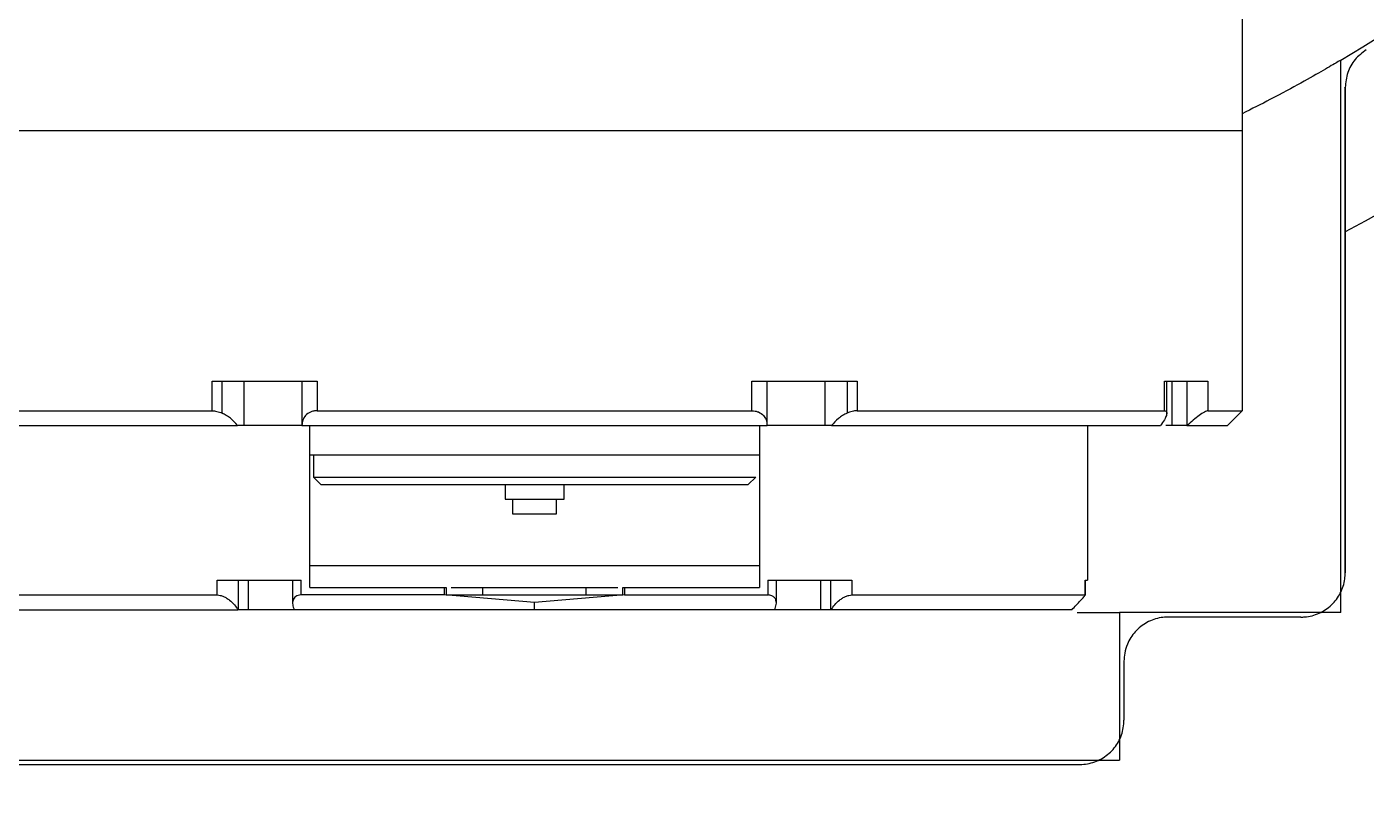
# Model space of a CAD drawing. Header units: millimetres. Extents: x 2 to 1187, y 2 to 839.
# Drawn here: x 170.49 to 193.2, y 420.16 to 433.14 of the extents above; entities that cross this region are included whole.
import ezdxf

# ---------------------------------------------------------------- set-up
doc = ezdxf.new("R2010")
doc.units = ezdxf.units.MM

msp = doc.modelspace()

# ---------------------------------------------------------------- hatches: boundary and pattern name
h = msp.add_hatch()
h.set_pattern_fill('ANSI31', color=256, scale=0.3)
h.paths.add_polyline_path([(600.3858, 723.2245), (600.3858, 724.6149), (599.1608, 724.6149, 0.4142136), (598.8858, 724.3399), (598.8858, 719.8899, 0.4142136), (599.1608, 719.6149), (600.3858, 719.6149), (600.3858, 721.0053, -0.4449663)])
h.paths.add_polyline_path([(648.8858, 724.3399, 0.4142136), (648.6108, 724.6149), (647.8858, 724.6149), (647.3858, 724.6149), (647.3858, 723.2245, -0.4449663), (647.3858, 721.0053), (647.3858, 719.6149), (648.6108, 719.6149, 0.4142136), (648.8858, 719.8899)])
h.paths.add_polyline_path([(648.8858, 681.5899, 0.4142136), (648.6108, 681.8649), (647.3858, 681.8649), (647.3858, 680.4745, -0.4449663), (647.3858, 678.2553), (647.3858, 676.8649), (648.6108, 676.8649, 0.4142136), (648.8858, 677.1399)])
h.paths.add_polyline_path([(600.3858, 678.2553, -0.4449663), (600.3858, 680.4745), (600.3858, 681.8649), (599.1608, 681.8649, 0.4142136), (598.8858, 681.5899), (598.8858, 677.1399, 0.4142136), (599.1608, 676.8649), (600.1358, 676.8649), (600.3858, 676.8649)])
h.paths.add_polyline_path([(204.0979, 197.9237, 0.4142136), (203.8229, 198.1987), (203.0979, 198.1987), (202.5979, 198.1987), (202.5979, 196.8084, -0.2124421), (203.0916, 195.6987, -0.2124421), (202.5979, 194.5891), (202.5979, 193.1987), (203.8229, 193.1987, 0.4142136), (204.0979, 193.4737)])
h.paths.add_polyline_path([(155.5979, 198.1987), (154.3729, 198.1987, 0.4142136), (154.0979, 197.9237), (154.0979, 193.4737, 0.4142136), (154.3729, 193.1987), (155.5979, 193.1987), (155.5979, 194.5891, -0.2124421), (155.1041, 195.6987, -0.2124421), (155.5979, 196.8084)])
h.paths.add_polyline_path([(155.5979, 154.0584), (155.5979, 155.4487), (154.3729, 155.4487, 0.4142136), (154.0979, 155.1737), (154.0979, 150.7237, 0.4142136), (154.3729, 150.4487), (155.3479, 150.4487), (155.5979, 150.4487), (155.5979, 151.8391, -0.4449663)])
h.paths.add_polyline_path([(204.0979, 155.1737, 0.4142136), (203.8229, 155.4487), (202.5979, 155.4487), (202.5979, 154.0584, -0.2124421), (203.0916, 152.9487, -0.2124421), (202.5979, 151.8391), (202.5979, 150.4487), (203.8229, 150.4487, 0.4142136), (204.0979, 150.7237)])
h = msp.add_hatch()
h.set_pattern_fill('ANSI31', color=256, scale=0.3, angle=90)
h.paths.add_polyline_path([(159.0979, 197.9237, 0.4142136), (158.8229, 198.1987), (157.5979, 198.1987), (157.5979, 196.8084, -0.2124421), (158.0916, 195.6987, -0.2124421), (157.5979, 194.5891), (157.5979, 193.1987), (158.8229, 193.1987, 0.4142136), (159.0979, 193.4737)])
h.paths.add_polyline_path([(200.5979, 196.8084), (200.5979, 198.1987), (199.3729, 198.1987, 0.4142136), (199.0979, 197.9237), (199.0979, 193.4737, 0.4142136), (199.3729, 193.1987), (200.3479, 193.1987), (200.5979, 193.1987), (200.5979, 194.5891, -0.4449663)])
h.paths.add_polyline_path([(157.5979, 154.0584), (157.5979, 155.4487), (158.8229, 155.4487), (159.0979, 155.4487), (159.0979, 150.4487), (158.8229, 150.4487), (157.5979, 150.4487), (157.5979, 151.8391, 0.4449663)])
h.paths.add_polyline_path([(200.5979, 154.0584), (200.5979, 155.4487), (199.3729, 155.4487, 0.4142136), (199.0979, 155.1737), (199.0979, 150.7237, 0.4142136), (199.3729, 150.4487), (200.5979, 150.4487), (200.5979, 151.8391, -0.4449663)])
h.paths.add_polyline_path([(603.8858, 724.3399, 0.4142136), (603.6108, 724.6149), (602.3858, 724.6149), (602.3858, 723.2245, -0.4449663), (602.3858, 721.0053), (602.3858, 719.6149), (603.6108, 719.6149, 0.4142136), (603.8858, 719.8899)])
h.paths.add_polyline_path([(645.3858, 724.6149), (644.1608, 724.6149, 0.4142136), (643.8858, 724.3399), (643.8858, 719.8899, 0.4142136), (644.1608, 719.6149), (645.1358, 719.6149), (645.3858, 719.6149), (645.3858, 721.0053, -0.4449663), (645.3858, 723.2245)])
h.paths.add_polyline_path([(645.3858, 680.4745), (645.3858, 681.8649), (644.1608, 681.8649, 0.4142136), (643.8858, 681.5899), (643.8858, 677.1399, 0.4142136), (644.1608, 676.8649), (645.3858, 676.8649), (645.3858, 678.2553, -0.4449663)])
h.paths.add_polyline_path([(603.8858, 681.5899, 0.4142136), (603.6108, 681.8649), (602.6358, 681.8649), (602.3858, 681.8649), (602.3858, 680.4745, -0.4449663), (602.3858, 678.2553), (602.3858, 676.8649), (603.6108, 676.8649, 0.4142136), (603.8858, 677.1399)])

# ---------------------------------------------------------------- linework, layer by layer
at = {"color": 7, "linetype": 'Continuous', "lineweight": 25}
for p, q in [((191.0979, 435.1266), (191.0979, 431.3766)), ((192.7694, 423.2016), (192.7694, 432.5759)), ((192.8336, 432.1036), (192.8444, 432.1106)), ((192.8444, 423.8766), (192.8444, 432.1106)), ((192.8479, 423.8766), (192.8479, 432.1029)), ((191.0979, 431.3766), (191.0979, 426.6266)), ((173.629, 427.1266), (175.4121, 427.1266)), ((173.629, 426.6266), (173.629, 427.1266)), ((173.7981, 426.5865), (173.7981, 427.1266)), ((174.1729, 426.3766), (174.1729, 427.1266)), ((175.1542, 427.1266), (175.1542, 426.3766)), ((175.4121, 427.1266), (175.4121, 426.6266)), ((182.7837, 427.1266), (184.5668, 427.1266)), ((182.7837, 426.6266), (182.7837, 427.1266)), ((183.0416, 426.3766), (183.0416, 427.1266)), ((184.0229, 427.1266), (184.0229, 426.3766)), ((184.3977, 427.1266), (184.3977, 426.5866)), ((184.5668, 427.1266), (184.5668, 426.6266)), ((189.7792, 427.1266), (190.5178, 427.1266)), ((189.7792, 426.6266), (189.7792, 427.1266)), ((189.8195, 426.5819), (189.8195, 427.1266)), ((189.906, 427.1266), (189.906, 426.3766)), ((190.1616, 427.1266), (190.1616, 426.3766)), ((190.5178, 427.1266), (190.5178, 426.6266)), ((191.0979, 426.6266), (190.8479, 426.3766)), ((175.2854, 423.6266), (175.2854, 426.3766)), ((182.9104, 426.3766), (182.9104, 423.6266)), ((188.4729, 426.3766), (188.4729, 423.7516)), ((189.906, 426.3766), (189.8005, 426.3766)), ((190.1616, 426.3766), (190.1663, 426.3766)), ((175.3479, 425.8766), (175.3479, 425.5016)), ((175.3479, 425.5016), (175.4729, 425.3766)), ((182.7229, 425.3766), (182.8479, 425.5016)), ((178.5979, 425.3766), (178.5979, 425.1266)), ((179.5979, 425.1266), (179.5979, 425.3766)), ((178.7229, 425.1266), (178.7229, 424.8766)), ((179.4729, 424.8766), (179.4729, 425.1266)), ((192.8444, 423.8766), (192.8479, 423.8766)), ((173.7166, 423.7516), (175.1402, 423.7516)), ((173.7166, 423.5016), (173.7166, 423.7516)), ((174.0766, 423.2516), (174.0766, 423.7516)), ((174.2466, 423.2516), (174.2466, 423.7516)), ((174.9958, 423.7516), (174.9958, 423.3582)), ((175.1402, 423.5016), (175.1402, 423.7516)), ((177.5721, 423.5016), (177.5721, 423.6266)), ((177.5721, 423.6266), (177.5979, 423.6266)), ((177.5979, 423.6266), (177.5979, 423.5016)), ((178.2229, 423.5016), (178.2229, 423.6266)), ((178.2229, 423.6266), (179.9729, 423.6266)), ((179.9729, 423.5016), (179.9729, 423.6266)), ((180.5979, 423.5016), (180.5979, 423.6266)), ((180.5979, 423.6266), (180.6237, 423.6266)), ((180.6237, 423.6266), (180.6237, 423.5016)), ((183.0555, 423.7516), (184.4791, 423.7516)), ((183.0555, 423.7516), (183.0555, 423.5016)), ((183.2, 423.3599), (183.2, 423.7516)), ((183.9492, 423.7516), (183.9492, 423.2516)), ((184.1191, 423.7516), (184.1191, 423.2516)), ((184.4791, 423.7516), (184.4791, 423.5016)), ((188.4368, 423.7516), (188.4729, 423.7516)), ((188.4368, 423.5016), (188.4368, 423.7516)), ((188.4378, 423.7516), (188.4378, 423.5006)), ((179.0979, 423.3766), (177.5721, 423.5016)), ((177.5979, 423.5016), (180.5979, 423.5016)), ((180.6237, 423.5016), (179.0979, 423.3766)), ((188.4378, 423.5006), (188.4368, 423.5016)), ((174.0766, 423.2516), (174.0668, 423.2516)), ((174.2466, 423.2516), (174.0766, 423.2516)), ((179.0979, 423.2516), (179.0979, 423.3766)), ((183.1752, 423.2516), (183.2, 423.3599)), ((184.1191, 423.2516), (183.9492, 423.2516)), ((184.129, 423.2516), (184.1191, 423.2516)), ((188.299, 423.2016), (189.018, 423.2016)), ((189.018, 423.2016), (189.018, 420.7016)), ((192.7694, 423.2016), (189.018, 423.2016)), ((192.0942, 423.1266), (189.8434, 423.1266)), ((189.0931, 422.3766), (189.0931, 421.3766)), ((189.0979, 422.3766), (189.0931, 422.3766)), ((189.0979, 421.3766), (189.0979, 422.3766)), ((189.0931, 421.3766), (189.0979, 421.3766)), ((169.1778, 420.7016), (189.018, 420.7016)), ((169.8531, 420.6266), (188.3427, 420.6266))]:
    msp.add_line(p, q, dxfattribs=at)
at = {"color": 7, "linetype": 'Continuous', "lineweight": 18}
msp.add_circle((179.0979, 455.6266), 42.7508, dxfattribs=at)
at = {"color": 7, "linetype": 'Continuous', "lineweight": 25}
for radius, start, end in [(56.25, 154.83497, 352.33774), (29.375, 297.91007, 345.2075), (26.8, 300.67247, 315.52076)]:
    msp.add_arc((179.0979, 455.6266), radius, start, end, dxfattribs=at)
for points, knots in [([(193.201, 432.7493), (193.1338, 432.698), (192.9995, 432.5953), (192.8706, 432.366), (192.8532, 432.1963), (192.8444, 432.1106)], [0, 0, 0, 0, 0.3313689, 0.6627392, 1, 1, 1, 1]), ([(192.7658, 432.5738), (192.755, 432.5675), (192.7328, 432.5543), (192.4954, 432.414), (192.1134, 432.1976), (191.6505, 431.9437), (191.2606, 431.7475), (191.0979, 431.6656)], [0, 0, 0, 0, 0.20296264, 0.41715826, 0.63217682, 0.84652406, 1, 1, 1, 1]), ([(173.629, 426.6266), (173.656, 426.6246), (173.7119, 426.6205), (173.7687, 426.5981), (173.7981, 426.5865)], [0, 0, 0, 0, 0.481295, 1, 1, 1, 1]), ([(174.0599, 426.3766), (174.0233, 426.4185), (173.9693, 426.4804), (173.8742, 426.5489), (173.8229, 426.5743), (173.7982, 426.5865)], [0, 0, 0, 0, 0.5219009, 0.7694656, 1, 1, 1, 1]), ([(175.4121, 426.6266), (175.3918, 426.6254), (175.3505, 426.623), (175.278, 426.5997), (175.2099, 426.5493), (175.1634, 426.4688), (175.1573, 426.4077), (175.1543, 426.3766)], [0, 0, 0, 0, 0.1209756, 0.2454826, 0.4964284, 0.7429775, 1, 1, 1, 1]), ([(182.7837, 426.6266), (182.8029, 426.6254), (182.8422, 426.6232), (182.9155, 426.6009), (182.983, 426.5522), (183.0317, 426.471), (183.038, 426.4101), (183.0415, 426.3766)], [0, 0, 0, 0, 0.1142876, 0.2336873, 0.4962829, 0.7227872, 1, 1, 1, 1]), ([(184.3977, 426.5866), (184.3721, 426.5739), (184.3192, 426.5476), (184.2246, 426.4785), (184.1713, 426.4173), (184.1359, 426.3766)], [0, 0, 0, 0, 0.23816688, 0.49365407, 1, 1, 1, 1]), ([(184.5668, 426.6266), (184.5394, 426.6246), (184.4835, 426.6207), (184.4267, 426.5981), (184.3977, 426.5866)], [0, 0, 0, 0, 0.4882151, 1, 1, 1, 1]), ([(189.7792, 426.6266), (189.7876, 426.6254), (189.8048, 426.6232), (189.823, 426.6009), (189.8177, 426.5522), (189.7797, 426.471), (189.7367, 426.4101), (189.713, 426.3766)], [0, 0, 0, 0, 0.1142717, 0.2336665, 0.4962818, 0.7227324, 1, 1, 1, 1]), ([(190.5178, 426.6266), (190.51, 426.6254), (190.4941, 426.623), (190.4454, 426.5997), (190.369, 426.5493), (190.2675, 426.4688), (190.2005, 426.4077), (190.1663, 426.3766)], [0, 0, 0, 0, 0.1209756, 0.2454826, 0.4964284, 0.7429775, 1, 1, 1, 1]), ([(175.1542, 426.3766), (175.116, 426.3766), (175.0351, 426.3766), (174.8925, 426.3766), (174.7413, 426.3766), (174.5928, 426.3766), (174.4563, 426.3766), (174.3393, 426.3766), (174.2495, 426.3766), (174.1887, 426.3766), (174.1782, 426.3766), (174.1729, 426.3766)], [0, 0, 0, 0, 0.10092278, 0.21330743, 0.32569209, 0.43807674, 0.55046139, 0.66284604, 0.7752307, 0.88761535, 1, 1, 1, 1]), ([(184.0229, 426.3766), (184.0176, 426.3766), (184.007, 426.3766), (183.9463, 426.3766), (183.8565, 426.3766), (183.7395, 426.3766), (183.603, 426.3766), (183.4545, 426.3766), (183.3032, 426.3766), (183.1607, 426.3766), (183.0798, 426.3766), (183.0416, 426.3766)], [0, 0, 0, 0, 0.11238465, 0.2247693, 0.33715396, 0.44953861, 0.56192326, 0.67430791, 0.78669257, 0.89907722, 1, 1, 1, 1]), ([(175.2854, 425.8766), (175.3979, 425.8766), (175.863, 425.8766), (176.7454, 425.8766), (177.9092, 425.8766), (178.7017, 425.8766), (179.0979, 425.8766)], [0, 0, 0, 0, 0.0961201, 0.3974134, 0.6987067, 1, 1, 1, 1]), ([(179.0979, 425.8766), (179.4941, 425.8766), (180.2866, 425.8766), (181.4504, 425.8766), (182.3328, 425.8766), (182.7979, 425.8766), (182.9104, 425.8766)], [0, 0, 0, 0, 0.3012933, 0.6025866, 0.9038799, 1, 1, 1, 1]), ([(175.2854, 424.0016), (175.5166, 424.0016), (176.2098, 424.0016), (177.507, 424.0016), (179.0979, 424.0016), (180.6888, 424.0016), (181.986, 424.0016), (182.6792, 424.0016), (182.9104, 424.0016)], [0, 0, 0, 0, 0.1000962, 0.3000481, 0.5, 0.6999519, 0.8999038, 1, 1, 1, 1]), ([(192.0942, 423.1266), (192.1154, 423.1271), (192.2206, 423.1299), (192.4077, 423.1798), (192.6209, 423.3223), (192.774, 423.5279), (192.8381, 423.7245), (192.843, 423.8425), (192.8444, 423.8766)], [0, 0, 0, 0, 0.0542344, 0.2689771, 0.4837044, 0.6983859, 0.9130115, 1, 1, 1, 1]), ([(177.6854, 423.6266), (177.7142, 423.6266), (177.7838, 423.6266), (177.9792, 423.6266), (178.1417, 423.6266), (178.2229, 423.6266)], [0, 0, 0, 0, 0.2607097, 0.63035485, 1, 1, 1, 1]), ([(179.9729, 423.6266), (180.0541, 423.6266), (180.2166, 423.6266), (180.412, 423.6266), (180.4816, 423.6266), (180.5104, 423.6266)], [0, 0, 0, 0, 0.3696452, 0.7392903, 1, 1, 1, 1]), ([(173.7166, 423.5016), (173.7334, 423.5002), (173.7679, 423.4975), (173.8232, 423.4774), (173.8771, 423.4488), (173.9422, 423.4031), (174.0125, 423.336), (174.0487, 423.2797), (174.0668, 423.2516)], [0, 0, 0, 0, 0.1215344, 0.2510617, 0.3688565, 0.5017517, 0.7512949, 1, 1, 1, 1]), ([(175.1402, 423.5016), (175.123, 423.5003), (175.0877, 423.4976), (175.0484, 423.4772), (175.0196, 423.4488), (174.9971, 423.403), (174.9911, 423.3363), (175.0108, 423.2798), (175.0206, 423.2516)], [0, 0, 0, 0, 0.1222377, 0.2503801, 0.3713323, 0.5010575, 0.7501182, 1, 1, 1, 1]), ([(183.2, 423.3599), (183.1986, 423.3782), (183.1959, 423.4136), (183.17, 423.4589), (183.1325, 423.4868), (183.0915, 423.4997), (183.0674, 423.5009), (183.0555, 423.5016)], [0, 0, 0, 0, 0.2594126, 0.4993923, 0.74884, 0.875874, 1, 1, 1, 1]), ([(184.129, 423.2516), (184.1472, 423.2798), (184.1835, 423.3362), (184.2539, 423.4034), (184.319, 423.449), (184.3729, 423.4775), (184.428, 423.4975), (184.4625, 423.5002), (184.4791, 423.5016)], [0, 0, 0, 0, 0.2499118, 0.4990023, 0.6318598, 0.7496769, 0.8787918, 1, 1, 1, 1]), ([(188.2063, 423.2516), (188.2329, 423.2784), (188.2863, 423.3322), (188.3597, 423.4085), (188.4093, 423.4624), (188.4341, 423.4922), (188.4366, 423.4979), (188.4378, 423.5006)], [0, 0, 0, 0, 0.24903049, 0.49893959, 0.74856641, 0.87774594, 1, 1, 1, 1]), ([(175.0206, 423.2516), (175.0132, 423.2516), (174.9528, 423.2516), (174.7932, 423.2516), (174.5786, 423.2516), (174.3758, 423.2516), (174.2897, 423.2516), (174.2466, 423.2516)], [0, 0, 0, 0, 0.03401249, 0.27550937, 0.51700625, 0.75850312, 1, 1, 1, 1]), ([(183.9492, 423.2516), (183.9061, 423.2516), (183.82, 423.2516), (183.6172, 423.2516), (183.4026, 423.2516), (183.243, 423.2516), (183.1826, 423.2516), (183.1752, 423.2516)], [0, 0, 0, 0, 0.24149688, 0.48299375, 0.72449063, 0.96598751, 1, 1, 1, 1]), ([(189.8434, 423.1266), (189.8027, 423.1246), (189.6779, 423.1184), (189.4765, 423.0465), (189.2749, 422.8882), (189.1554, 422.6978), (189.1009, 422.5216), (189.0956, 422.4227), (189.0931, 422.3766)], [0, 0, 0, 0, 0.1040014, 0.318658, 0.5332991, 0.7478691, 0.8821438, 1, 1, 1, 1]), ([(188.3427, 420.6266), (188.3552, 420.6268), (188.4518, 420.6283), (188.6319, 420.6692), (188.8501, 420.8045), (189.0102, 421.0046), (189.0844, 421.2073), (189.0909, 421.3339), (189.0931, 421.3766)], [0, 0, 0, 0, 0.0320575, 0.2469039, 0.4617226, 0.6764534, 0.8910765, 1, 1, 1, 1])]:
    msp.add_open_spline(points, degree=3, knots=knots, dxfattribs=at)
for points in [[(179.0979, 431.3766), (178.5743, 431.3766), (177.5271, 431.3766), (175.9832, 431.3766), (174.4926, 431.3766), (173.0807, 431.3766), (171.7719, 431.3766), (170.5884, 431.3766), (169.5504, 431.3766), (168.6761, 431.3766), (167.979, 431.3766), (167.4761, 431.3766), (167.1573, 431.3766), (167.1177, 431.3766), (167.0979, 431.3766)], [(191.0979, 431.3766), (191.0781, 431.3766), (191.0384, 431.3766), (190.7197, 431.3766), (190.2168, 431.3766), (189.5197, 431.3766), (188.6454, 431.3766), (187.6074, 431.3766), (186.4239, 431.3766), (185.1151, 431.3766), (183.7032, 431.3766), (182.2126, 431.3766), (180.6687, 431.3766), (179.6215, 431.3766), (179.0979, 431.3766)], [(168.4165, 426.6266), (168.7261, 426.6266), (169.3451, 426.6266), (170.5828, 426.6266), (171.9995, 426.6266), (173.0858, 426.6266), (173.629, 426.6266)], [(175.4121, 426.6266), (176.0151, 426.6266), (177.221, 426.6266), (179.0979, 426.6266), (180.9748, 426.6266), (182.1807, 426.6266), (182.7837, 426.6266)], [(184.5668, 426.6266), (185.11, 426.6266), (186.1963, 426.6266), (187.613, 426.6266), (188.8507, 426.6266), (189.4697, 426.6266), (189.7792, 426.6266)], [(190.5178, 426.6266), (190.6866, 426.6266), (191.0241, 426.6266), (191.0733, 426.6266), (191.0979, 426.6266)], [(168.4828, 426.3766), (168.8, 426.3766), (169.4345, 426.3766), (170.7542, 426.3766), (172.2851, 426.3766), (173.4683, 426.3766), (174.0599, 426.3766)], [(174.1729, 426.3766), (174.1707, 426.3766), (174.1664, 426.3766), (174.1428, 426.3766), (174.1084, 426.3766), (174.0761, 426.3766), (174.0599, 426.3766)], [(175.1543, 426.3766), (175.7969, 426.3766), (177.0822, 426.3766), (179.0979, 426.3766), (181.1136, 426.3766), (182.3989, 426.3766), (183.0415, 426.3766)], [(184.1359, 426.3766), (184.1197, 426.3766), (184.0874, 426.3766), (184.053, 426.3766), (184.0294, 426.3766), (184.0251, 426.3766), (184.0229, 426.3766)], [(184.1359, 426.3766), (184.7275, 426.3766), (185.9107, 426.3766), (187.4416, 426.3766), (188.7613, 426.3766), (189.3958, 426.3766), (189.713, 426.3766)], [(190.1616, 426.3766), (190.1381, 426.3766), (190.0913, 426.3766), (190.0235, 426.3766), (189.96, 426.3766), (189.924, 426.3766), (189.906, 426.3766)], [(190.1663, 426.3766), (190.3645, 426.3766), (190.7608, 426.3766), (190.8189, 426.3766), (190.8479, 426.3766)], [(175.3479, 425.5016), (175.3619, 425.5016), (175.3898, 425.5016), (175.6128, 425.5016), (175.9593, 425.5016), (176.4293, 425.5016), (177.001, 425.5016), (177.6536, 425.5016), (178.3616, 425.5016), (179.0979, 425.5016), (179.8342, 425.5016), (180.5422, 425.5016), (181.1947, 425.5016), (181.7665, 425.5016), (182.2365, 425.5016), (182.583, 425.5016), (182.806, 425.5016), (182.8339, 425.5016), (182.8479, 425.5016)], [(175.4729, 425.3766), (175.4864, 425.3766), (175.5134, 425.3766), (175.7289, 425.3766), (176.0639, 425.3766), (176.5182, 425.3766), (177.0709, 425.3766), (177.7017, 425.3766), (178.3861, 425.3766), (178.8606, 425.3766), (179.0979, 425.3766)], [(179.0979, 425.3766), (179.3351, 425.3766), (179.8097, 425.3766), (180.4941, 425.3766), (181.1249, 425.3766), (181.6776, 425.3766), (182.1318, 425.3766), (182.4669, 425.3766), (182.6824, 425.3766), (182.7094, 425.3766), (182.7229, 425.3766)], [(178.5979, 425.1266), (178.6054, 425.1266), (178.6204, 425.1266), (178.7361, 425.1266), (178.9013, 425.1266), (179.0324, 425.1266), (179.0979, 425.1266)], [(179.0979, 425.1266), (179.1634, 425.1266), (179.2945, 425.1266), (179.4597, 425.1266), (179.5753, 425.1266), (179.5904, 425.1266), (179.5979, 425.1266)], [(178.7229, 424.8766), (178.7285, 424.8766), (178.7398, 424.8766), (178.8265, 424.8766), (178.9505, 424.8766), (179.0488, 424.8766), (179.0979, 424.8766)], [(179.0979, 424.8766), (179.147, 424.8766), (179.2453, 424.8766), (179.3693, 424.8766), (179.456, 424.8766), (179.4673, 424.8766), (179.4729, 424.8766)], [(175.2854, 423.6266), (175.6556, 423.6266), (176.3959, 423.6266), (177.18, 423.6266), (177.5721, 423.6266)], [(180.6237, 423.6266), (181.0158, 423.6266), (181.7999, 423.6266), (182.5402, 423.6266), (182.9104, 423.6266)], [(169.759, 423.5016), (169.7995, 423.5016), (169.8806, 423.5016), (170.1412, 423.5016), (170.5, 423.5016), (170.963, 423.5016), (171.5216, 423.5016), (172.1714, 423.5016), (172.8987, 423.5016), (173.444, 423.5016), (173.7166, 423.5016)], [(177.5721, 423.5016), (177.154, 423.5016), (176.3177, 423.5016), (175.5327, 423.5016), (175.1402, 423.5016)], [(180.6237, 423.5016), (181.0418, 423.5016), (181.8781, 423.5016), (182.663, 423.5016), (183.0555, 423.5016)], [(184.4791, 423.5016), (184.7518, 423.5016), (185.2971, 423.5016), (186.0244, 423.5016), (186.6742, 423.5016), (187.2328, 423.5016), (187.6958, 423.5016), (188.0546, 423.5016), (188.3152, 423.5016), (188.3963, 423.5016), (188.4368, 423.5016)], [(169.9895, 423.2516), (170.0226, 423.2516), (170.0886, 423.2516), (170.3411, 423.2516), (170.702, 423.2516), (171.1779, 423.2516), (171.7589, 423.2516), (172.4397, 423.2516), (173.2047, 423.2516), (173.7794, 423.2516), (174.0668, 423.2516)], [(179.0979, 423.2516), (178.7456, 423.2516), (178.041, 423.2516), (176.9993, 423.2516), (175.9818, 423.2516), (175.341, 423.2516), (175.0206, 423.2516)], [(183.1752, 423.2516), (182.8548, 423.2516), (182.214, 423.2516), (181.1965, 423.2516), (180.1548, 423.2516), (179.4502, 423.2516), (179.0979, 423.2516)], [(188.2063, 423.2516), (188.1732, 423.2516), (188.1072, 423.2516), (187.8547, 423.2516), (187.4938, 423.2516), (187.0179, 423.2516), (186.4369, 423.2516), (185.7561, 423.2516), (184.9911, 423.2516), (184.4163, 423.2516), (184.129, 423.2516)]]:
    msp.add_open_spline(points, degree=3, dxfattribs=at)

doc.saveas('drawing.dxf')
